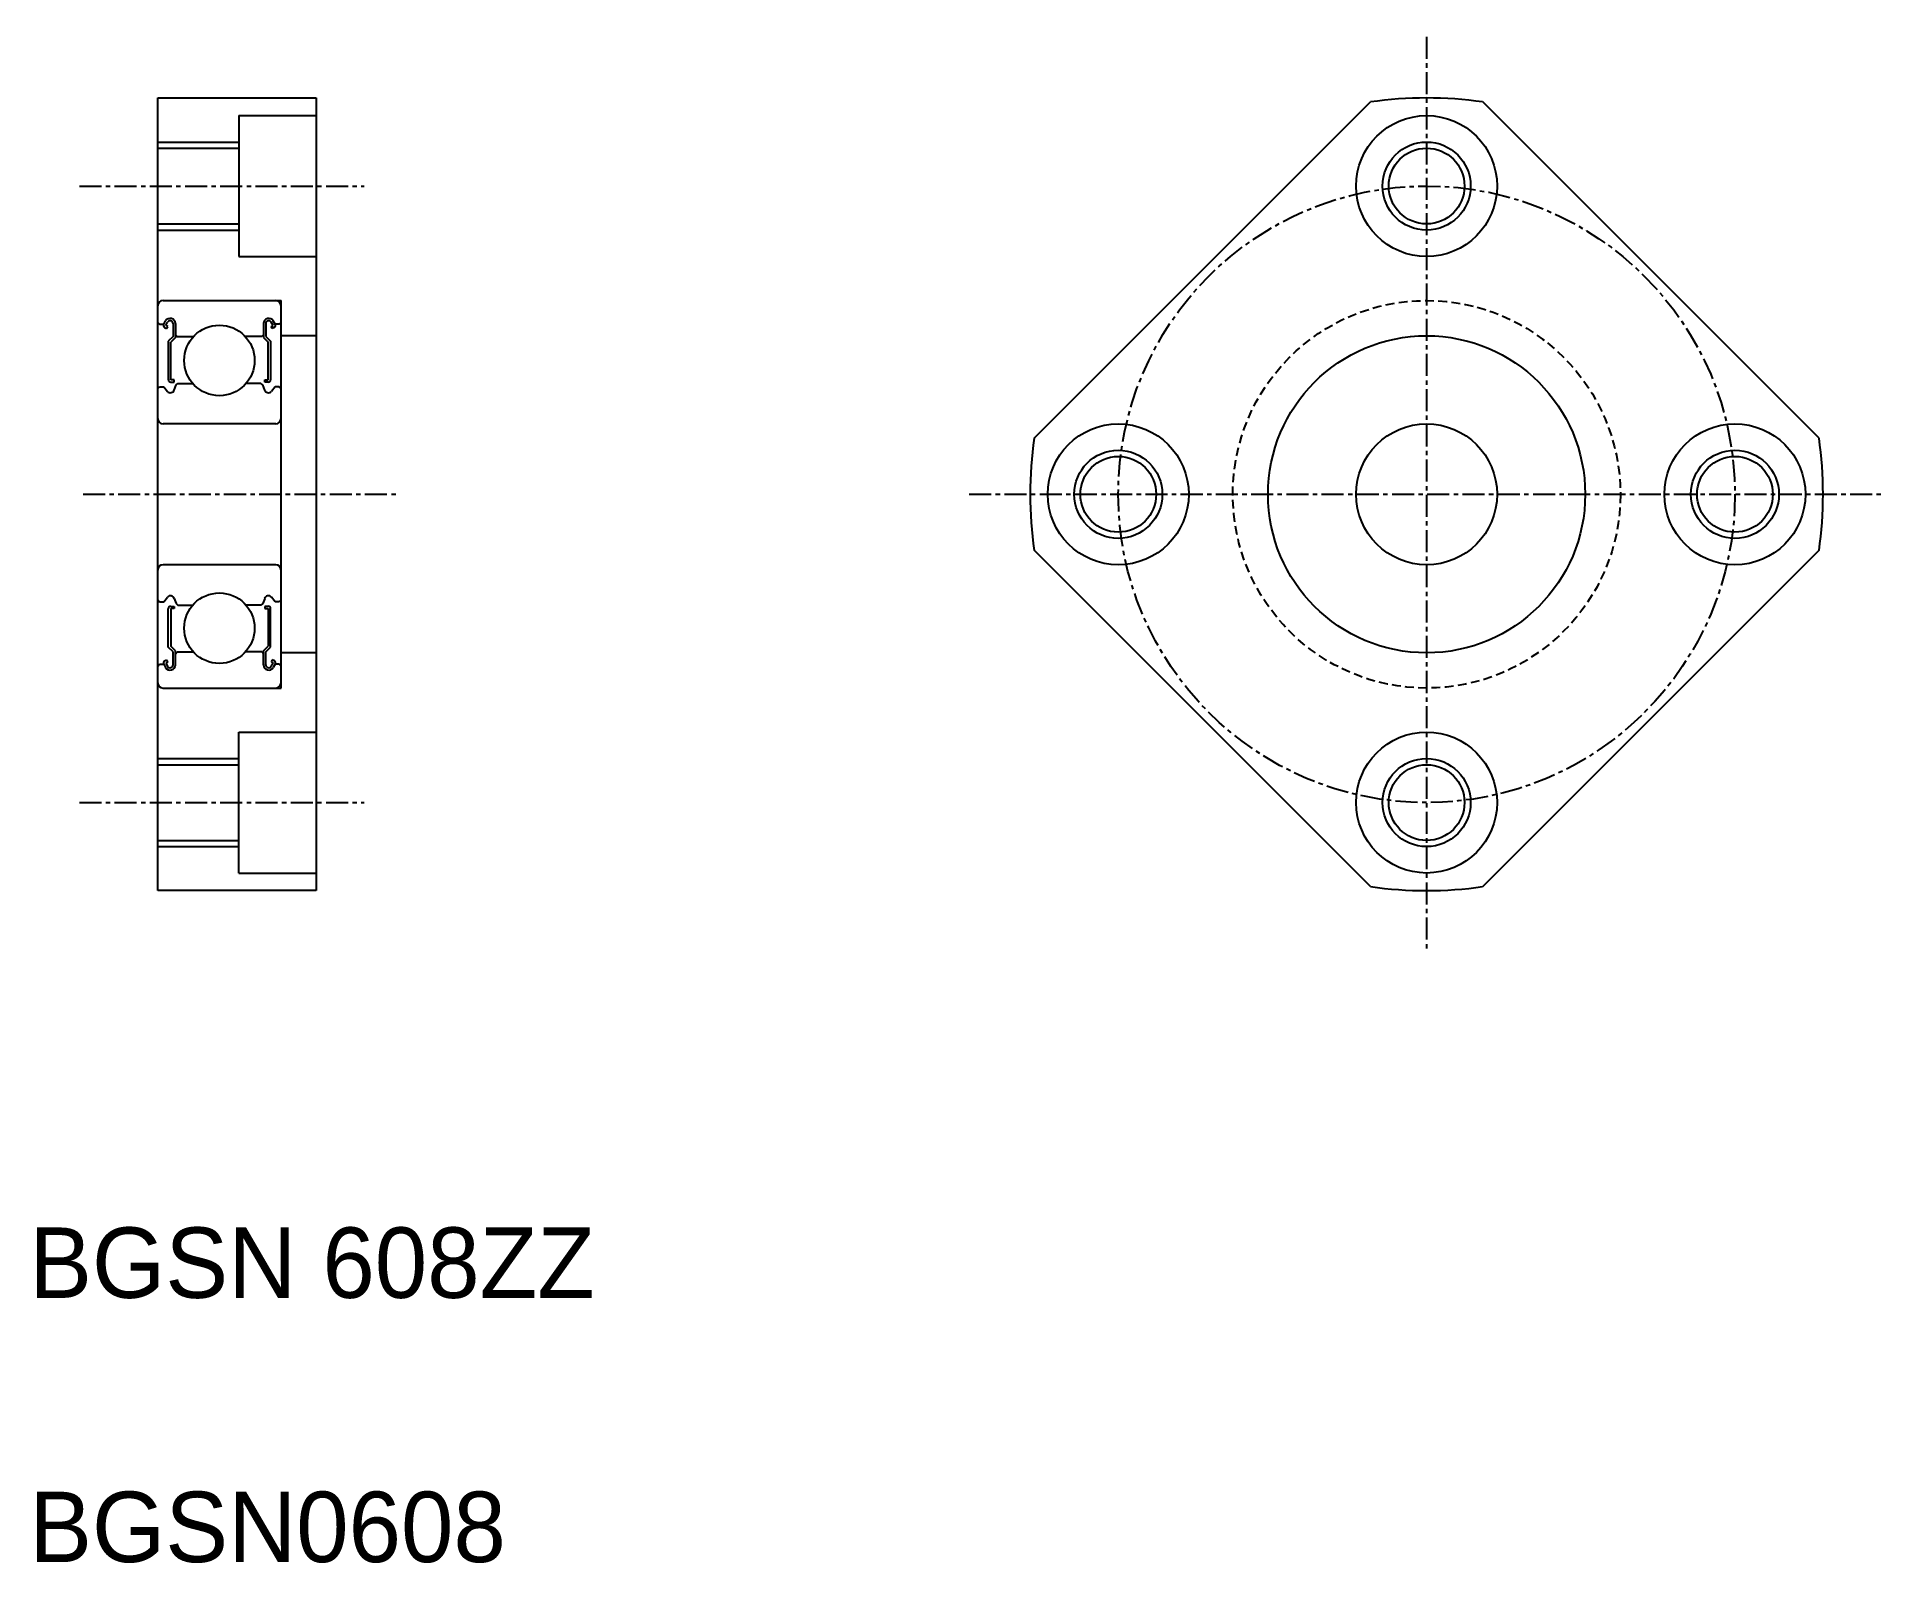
# Model space of a CAD drawing. Extents: x 197 to 302, y 118 to 205.
import ezdxf

# ---------------------------------------------------------------- set-up
doc = ezdxf.new("R2010")
doc.units = 0
doc.linetypes.add('CENTER', pattern=[2, 1.25, -0.25, 0.25, -0.25])
doc.linetypes.add('DASHED', pattern=[0.75, 0.5, -0.25])
doc.layers.get('0').update_dxf_attribs({"linetype": 'CONTINUOUS'})
doc.layers.add('CENTER', color=1, linetype='CENTER')

msp = doc.modelspace()

# ---------------------------------------------------------------- linework, layer by layer
at = {"color": 7, "linetype": 'CONTINUOUS'}
for p, q in [((203.58, 156.21), (203.58, 201.21)), ((203.58, 201.21), (212.58, 201.21)), ((205.83, 201.21), (205.83, 201.21)), ((208.08, 201.21), (208.08, 201.21)), ((212.58, 201.21), (212.58, 156.21)), ((253.33, 181.9), (272.42, 200.99)), ((297.88, 181.9), (278.79, 200.99)), ((208.18, 200.21), (208.18, 192.21)), ((208.18, 200.21), (212.58, 200.21)), ((203.58, 198.36), (208.18, 198.36)), ((203.58, 194.06), (208.18, 194.06)), ((208.18, 192.21), (212.58, 192.21)), ((203.88, 189.71), (210.58, 189.71)), ((210.58, 167.71), (210.58, 189.71)), ((203.58, 188.46), (203.68, 188.36)), ((203.68, 188.36), (203.92, 188.36)), ((203.92, 188.36), (204.02, 188.55)), ((203.96, 188.18), (204.08, 188.12)), ((204.03, 188.3), (204.14, 188.48)), ((204.15, 188.23), (204.03, 188.3)), ((204.08, 188.12), (204.15, 188.23)), ((204.45, 188.4), (204.45, 187.66)), ((204.58, 188.4), (204.58, 187.61)), ((204.58, 187.76), (204.68, 187.66)), ((209.58, 187.76), (209.48, 187.66)), ((209.58, 188.4), (209.58, 187.61)), ((209.72, 188.4), (209.72, 187.66)), ((210.13, 188.3), (210.02, 188.48)), ((210.02, 188.23), (210.13, 188.3)), ((210.08, 188.12), (210.02, 188.23)), ((210.2, 188.18), (210.08, 188.12)), ((210.25, 188.36), (210.14, 188.55)), ((210.48, 188.36), (210.25, 188.36)), ((210.58, 188.46), (210.48, 188.36)), ((212.58, 187.71), (210.58, 187.71)), ((204.45, 187.66), (204.18, 187.4)), ((204.18, 187.4), (204.18, 185.21)), ((204.58, 187.61), (204.32, 187.34)), ((204.32, 185.21), (204.32, 187.34)), ((204.68, 187.66), (205.61, 187.66)), ((209.48, 187.66), (208.56, 187.66)), ((209.58, 187.61), (209.85, 187.34)), ((209.72, 187.66), (209.98, 187.4)), ((209.85, 185.21), (209.85, 187.34)), ((209.98, 187.4), (209.98, 185.21)), ((203.58, 184.71), (203.68, 184.81)), ((203.68, 184.81), (203.92, 184.81)), ((203.92, 184.81), (204.13, 184.55)), ((204.52, 185.21), (204.32, 185.21)), ((204.32, 185.08), (204.52, 185.08)), ((204.52, 185.08), (204.52, 185.21)), ((204.52, 184.63), (204.62, 184.92)), ((204.62, 184.92), (204.72, 185.01)), ((204.72, 185.01), (205.56, 185.01)), ((209.44, 185.01), (208.6, 185.01)), ((209.54, 184.92), (209.44, 185.01)), ((209.65, 184.63), (209.54, 184.92)), ((209.65, 185.08), (209.65, 185.21)), ((209.65, 185.21), (209.85, 185.21)), ((209.85, 185.08), (209.65, 185.08)), ((210.25, 184.81), (210.03, 184.55)), ((210.48, 184.81), (210.25, 184.81)), ((210.58, 184.71), (210.48, 184.81)), ((210.28, 182.71), (203.88, 182.71)), ((272.42, 156.44), (253.33, 175.53)), ((278.79, 156.44), (297.88, 175.53)), ((210.28, 174.71), (203.88, 174.71)), ((203.58, 172.71), (203.68, 172.61)), ((203.68, 172.61), (203.92, 172.61)), ((203.92, 172.61), (204.13, 172.88)), ((204.18, 170.03), (204.18, 172.22)), ((204.32, 172.35), (204.52, 172.35)), ((204.32, 172.22), (204.32, 170.09)), ((204.52, 172.22), (204.32, 172.22)), ((204.52, 172.8), (204.62, 172.51)), ((204.52, 172.35), (204.52, 172.22)), ((204.62, 172.51), (204.72, 172.41)), ((204.72, 172.41), (205.56, 172.41)), ((209.44, 172.41), (208.6, 172.41)), ((209.54, 172.51), (209.44, 172.41)), ((209.65, 172.8), (209.54, 172.51)), ((209.65, 172.35), (209.65, 172.22)), ((209.85, 172.35), (209.65, 172.35)), ((209.65, 172.22), (209.85, 172.22)), ((209.85, 172.22), (209.85, 170.09)), ((209.98, 170.03), (209.98, 172.22)), ((210.25, 172.61), (210.03, 172.88)), ((210.48, 172.61), (210.25, 172.61)), ((210.58, 172.71), (210.48, 172.61)), ((204.45, 169.76), (204.18, 170.03)), ((204.58, 169.82), (204.32, 170.09)), ((209.58, 169.82), (209.85, 170.09)), ((209.72, 169.76), (209.98, 170.03)), ((203.58, 168.96), (203.68, 169.06)), ((203.68, 169.06), (203.92, 169.06)), ((203.92, 169.06), (204.02, 168.88)), ((203.96, 169.25), (204.08, 169.31)), ((204.15, 169.2), (204.03, 169.13)), ((204.03, 169.13), (204.14, 168.95)), ((204.08, 169.31), (204.15, 169.2)), ((204.45, 169.03), (204.45, 169.76)), ((204.58, 169.03), (204.58, 169.82)), ((204.58, 169.66), (204.68, 169.76)), ((204.68, 169.76), (205.61, 169.76)), ((209.48, 169.76), (208.56, 169.76)), ((209.58, 169.66), (209.48, 169.76)), ((209.58, 169.03), (209.58, 169.82)), ((209.72, 169.03), (209.72, 169.76)), ((210.08, 169.31), (210.02, 169.2)), ((210.02, 169.2), (210.13, 169.13)), ((210.13, 169.13), (210.02, 168.95)), ((210.2, 169.25), (210.08, 169.31)), ((210.25, 169.06), (210.14, 168.88)), ((210.48, 169.06), (210.25, 169.06)), ((210.58, 168.96), (210.48, 169.06)), ((212.58, 169.71), (210.58, 169.71)), ((203.88, 167.71), (210.58, 167.71)), ((208.18, 157.21), (208.18, 165.21)), ((208.18, 165.21), (212.58, 165.21)), ((203.58, 163.36), (208.18, 163.36)), ((203.58, 159.06), (208.18, 159.06)), ((208.18, 157.21), (212.58, 157.21)), ((212.58, 156.21), (203.58, 156.21))]:
    msp.add_line(p, q, dxfattribs=at)
at = {"color": 3, "linetype": 'CONTINUOUS'}
for p, q in [((203.58, 198.71), (208.18, 198.71)), ((203.58, 193.71), (208.18, 193.71)), ((203.58, 163.71), (208.18, 163.71)), ((203.58, 158.71), (208.18, 158.71))]:
    msp.add_line(p, q, dxfattribs=at)
at = {"color": 7, "linetype": 'CONTINUOUS'}
for centre, radius in [((275.6, 196.21), 4), ((275.6, 196.21), 2.15), ((207.08, 186.31), 2), ((275.6, 178.71), 9), ((258.1, 178.71), 4), ((275.6, 178.71), 4), ((293.1, 178.71), 4), ((258.1, 178.71), 2.15), ((293.1, 178.71), 2.15), ((207.08, 171.11), 2), ((275.6, 161.21), 4), ((275.6, 161.21), 2.15)]:
    msp.add_circle(centre, radius, dxfattribs=at)
at = {"color": 3, "linetype": 'CONTINUOUS'}
for centre in [(275.6, 196.21), (258.1, 178.71), (293.1, 178.71), (275.6, 161.21)]:
    msp.add_circle(centre, 2.5, dxfattribs=at)
at = {"color": 3, "linetype": 'DASHED'}
msp.add_circle((275.6, 178.71), 11, dxfattribs=at)
at = {"color": 7, "linetype": 'CONTINUOUS'}
for centre, radius, start, end in [((275.6, 178.71), 22.5, 81.8699, 98.1301), ((203.88, 189.41), 0.3, 90, 180), ((210.28, 189.41), 0.3, 0, 90), ((204.03, 188.3), 0.133, 149.9969, 240.0013), ((204.28, 188.4), 0.299, 0, 150.0002), ((204.28, 188.4), 0.166, 0, 150.0044), ((209.88, 188.4), 0.299, 29.9998, 180), ((209.88, 188.4), 0.166, 29.9956, 180), ((210.13, 188.3), 0.133, 299.9987, 30.0031), ((204.3, 184.7), 0.224, 220.001, 343.1517), ((204.32, 185.21), 0.133, 180.0001, 270), ((209.86, 184.7), 0.224, 196.8483, 319.999), ((209.85, 185.21), 0.133, 270, 359.9999), ((203.88, 183.01), 0.3, 180, 270), ((210.28, 183.01), 0.3, 270, 0), ((275.6, 178.71), 22.5, 171.8699, 188.1301), ((275.6, 178.71), 22.5, 351.8699, 8.1301), ((203.88, 174.41), 0.3, 90, 180), ((210.28, 174.41), 0.3, 0, 90), ((204.3, 172.73), 0.224, 16.8483, 139.999), ((204.32, 172.22), 0.133, 90, 179.9999), ((209.86, 172.73), 0.224, 40.001, 163.1517), ((209.85, 172.22), 0.133, 0.0001, 90), ((204.03, 169.13), 0.133, 119.9987, 210.0031), ((204.28, 169.03), 0.299, 209.9998, 0), ((204.28, 169.03), 0.166, 209.9956, 0), ((209.88, 169.03), 0.299, 180, 330.0002), ((209.88, 169.03), 0.166, 180, 330.0044), ((210.13, 169.13), 0.133, 329.9969, 60.0013), ((203.88, 168.01), 0.3, 180, 270), ((210.28, 168.01), 0.3, 270, 0), ((275.6, 178.71), 22.5, 261.8699, 278.1301)]:
    msp.add_arc(centre, radius, start, end, dxfattribs=at)
at = {"layer": 'CENTER', "color": 1, "linetype": 'CENTER'}
for p, q in [((275.6, 204.68), (275.6, 152.75)), ((199.13, 196.21), (215.3, 196.21)), ((199.34, 178.71), (217.15, 178.71)), ((249.64, 178.71), (301.57, 178.71)), ((199.13, 161.21), (215.3, 161.21))]:
    msp.add_line(p, q, dxfattribs=at)
msp.add_circle((275.6, 178.71), 17.5, dxfattribs=at)

# ---------------------------------------------------------------- texts
at = {"color": 7, "linetype": 'CONTINUOUS'}
for s, p in [('BGSN 608ZZ', (196.28, 133.09)), ('BGSN0608', (196.28, 118.09))]:
    msp.add_text(s, height=4, dxfattribs=at).set_placement(p)

doc.saveas('drawing.dxf')
